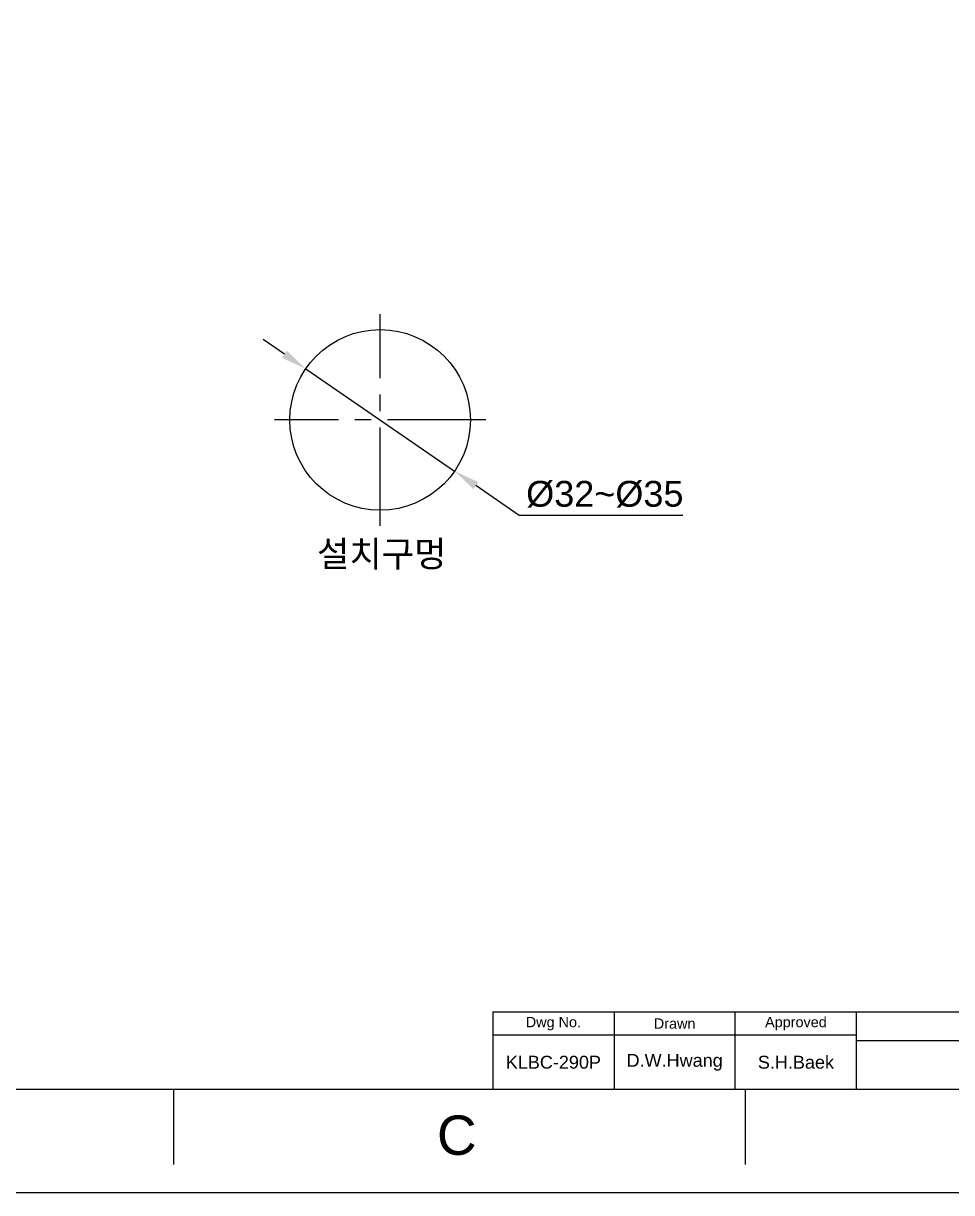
# Model space of a CAD drawing. Header units: millimetres. Extents: x 4859 to 5453, y 1404 to 2244.
# Drawn here: x 5071.7 to 5251.6, y 1403.6 to 1630.2 of the extents above; entities that cross this region are included whole.
import ezdxf

# ---------------------------------------------------------------- set-up
doc = ezdxf.new("R2010")
doc.units = ezdxf.units.MM
doc.linetypes.add('CENTER2', pattern=[28.575, 19.05, -3.175, 3.175, -3.175])
doc.layers.add('CENTER', color=1, linetype='CENTER2')
doc.layers.add('TEXT', color=2, linetype='Continuous')
doc.layers.add('DIM_', color=3, linetype='Continuous', lineweight=9)
doc.styles.add('Arial Unicode MS', font='ARIALUNI.ttf')
doc.styles.get("Standard").update_dxf_attribs({"font": 'arial.ttf'})
doc.dimstyles.new('사본(2) STANDARD', dxfattribs={"dimscale": 0, "dimtxt": 4, "dimasz": 4, "dimexe": 1.25, "dimexo": 0.625, "dimgap": 1.5, "dimtad": 3, "dimtih": 1, "dimtoh": 1, "dimdec": 1, "dimzin": 9, "dimdsep": 46, "dimtxsty": 'Standard', "dimcen": 2.5, "dimclrd": 3, "dimclre": 3, "dimclrt": 4, "dimadec": 0, "dimazin": 0, "dimtfac": 1, "dimtdec": 1, "dimtmove": 0, "dimatfit": 3, "dimfxl": 1.25, "dimtfill": 1, "dimtolj": 1, "dimtzin": 0, "dimarcsym": 0})

# ---------------------------------------------------------------- blocks, each defined once
blk = doc.blocks.new('*D17')
at = {"color": 3, "lineweight": -2, "transparency": 16777216}
for start, end in [(258.38834, 263.53754), (264.46207, 269.61166)]:
    blk.add_arc((5324.86, 2661.99), 885.24, start, end, dxfattribs=at)
at = {"color": 3, "transparency": 16777216}
for points in [[(5146.47, 1793.89), (5146.88, 1795.85), (5140.8, 1796.09)], [(5318.86, 1777.77), (5318.85, 1775.77), (5324.86, 1776.75)]]:
    blk.add_solid(points, dxfattribs=at)
at = {"layer": 'Defpoints', "color": 0, "transparency": 16777216}
for p in [(5324.86, 1917.59), (5163.4, 1902.42), (5201.66, 1785.37), (5105.54, 1630.17), (5324.86, 1629.17)]:
    blk.add_point(p, dxfattribs=at)
at = {"color": 4, "transparency": 16777216, "insert": (5232.32, 1781.6), "char_height": 6, "attachment_point": 5, "bg_fill": 3, "box_fill_scale": 1.1, "bg_fill_color": 256, "bg_fill_true_color": 13158600, "bg_fill_transparency": 0}
blk.add_mtext('\\A1;12°', dxfattribs=at)
blk = doc.blocks.new('*D24')
at = {"layer": 'Defpoints', "color": 0, "transparency": 16777216}
for p in [(5126.41, 1563.23), (5155.27, 1543.42)]:
    blk.add_point(p, dxfattribs=at)
at = {"layer": 'DIM_', "color": 3, "lineweight": -2, "transparency": 16777216}
for p, q in [((5122.29, 1566.06), (5118.16, 1568.89)), ((5126.41, 1563.23), (5155.27, 1543.42)), ((5167.79, 1534.83), (5159.39, 1540.59)), ((5199.48, 1534.83), (5167.79, 1534.83))]:
    blk.add_line(p, q, dxfattribs=at)
at = {"layer": 'DIM_', "color": 3, "transparency": 16777216}
for points in [[(5122.76, 1566.75), (5121.82, 1565.37), (5126.41, 1563.23)], [(5159.86, 1541.28), (5158.92, 1539.91), (5155.27, 1543.42)]]:
    blk.add_solid(points, dxfattribs=at)
at = {"layer": 'DIM_', "color": 4, "transparency": 16777216, "insert": (5184.38, 1538.92), "char_height": 5, "attachment_point": 5, "style": 'Arial Unicode MS', "bg_fill": 3, "box_fill_scale": 1.1, "bg_fill_color": 256, "bg_fill_true_color": 13158600, "bg_fill_transparency": 0}
blk.add_mtext('\\A1;%%C32~%%C35', dxfattribs=at)

msp = doc.modelspace()

# ---------------------------------------------------------------- linework, layer by layer
for p, q in [((5162.66, 1438.6), (5433.16, 1438.6)), ((5162.66, 1438.6), (5162.66, 1423.6)), ((5186.16, 1438.6), (5186.16, 1423.6)), ((5209.66, 1423.6), (5209.66, 1438.6)), ((5233.16, 1423.6), (5233.16, 1438.6)), ((5233.16, 1434.1), (5162.66, 1434.1)), ((5233.16, 1433.1), (5373.16, 1433.1))]:
    msp.add_line(p, q)
at = {"linetype": 'Continuous'}
msp.add_line((5433.16, 1423.6), (4879.16, 1423.6), dxfattribs=at)
at = {"color": 7, "linetype": 'Continuous'}
for p, q in [((5100.77, 1423.59), (5100.77, 1409.06)), ((5211.57, 1423.6), (5211.57, 1409.06)), ((4859.16, 1403.6), (5453.16, 1403.6))]:
    msp.add_line(p, q, dxfattribs=at)
msp.add_circle((5140.84, 1553.33), 17.5)
at = {"layer": 'CENTER'}
for p, q in [((5140.84, 1532.83), (5140.84, 1573.83)), ((5161.34, 1553.33), (5120.34, 1553.33))]:
    msp.add_line(p, q, dxfattribs=at)
at = {"layer": 'TEXT'}
msp.add_point((5209.66, 1434.1), dxfattribs=at)

# ---------------------------------------------------------------- texts
at = {"insert": (5155.69, 1414.68), "char_height": 7.62, "attachment_point": 5}
msp.add_mtext_dynamic_manual_height_columns('C', width=10, gutter_width=12.5, heights=[0], dxfattribs=at)
at = {"layer": 'DIM_', "insert": (5128.6, 1529.87), "char_height": 5, "attachment_point": 1}
msp.add_mtext_dynamic_manual_height_columns('설치구멍', width=28.1224, gutter_width=12.5, heights=[0], dxfattribs=at)
at = {"layer": 'TEXT', "attachment_point": 5}
for s, insert, char_height in [('Dwg No.', (5174.41, 1436.35), 2), ('Drawn', (5197.91, 1436.35), 2), ('Approved', (5221.41, 1436.35), 2), ('KLBC-290P', (5174.41, 1428.85), 2.5), ('D.W.Hwang', (5197.91, 1428.85), 2.5), ('S.H.Baek', (5221.41, 1428.85), 2.5)]:
    msp.add_mtext_dynamic_manual_height_columns(s, width=23.5, gutter_width=12.5, heights=[0], dxfattribs=dict(at, insert=insert, char_height=char_height))

# ---------------------------------------------------------------- dimensions: what is measured, and where the dimension line sits
dim = msp.add_angular_dim_2l(base=(5201.66, 1785.37), line1=((5324.86, 1917.59), (5324.86, 1629.17)), line2=((5105.54, 1630.17), (5163.4, 1902.42)), dimstyle='사본(2) STANDARD', override={"dimscale": 1, "dimtxt": 6, "dimasz": 6, "dimtad": 0})
dim.commit()
dim.dimension.update_dxf_attribs({"geometry": '*D17', "text_midpoint": (5232.32, 1781.6)})

# ---------------------------------------------------------------- next in the draw order: dimensions: what is measured, and where the dimension line sits
at = {"layer": 'DIM_'}
dim = msp.add_diameter_dim_2p(p1=(5126.41, 1563.23), p2=(5155.27, 1543.42), text='%%C32~%%C35', dimstyle='사본(2) STANDARD', override={"dimscale": 1, "dimtxt": 5, "dimasz": 5, "dimtxsty": 'Arial Unicode MS'}, dxfattribs=at)
dim.commit()
dim.dimension.update_dxf_attribs({"geometry": '*D24', "text_midpoint": (5184.38, 1538.92)})

doc.saveas('drawing.dxf')
